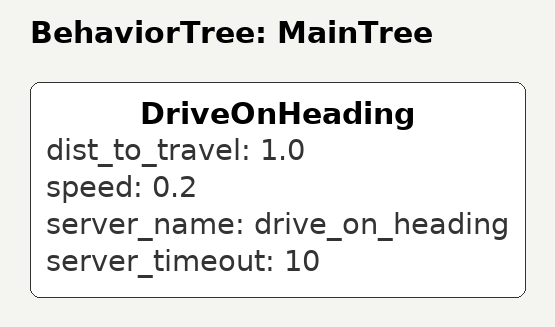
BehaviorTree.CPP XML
<root main_tree_to_execute="MainTree">
  <BehaviorTree ID="MainTree">
    <DriveOnHeading dist_to_travel="1.0" speed="0.2" server_name="drive_on_heading" server_timeout="10"/>
  </BehaviorTree>
</root>
